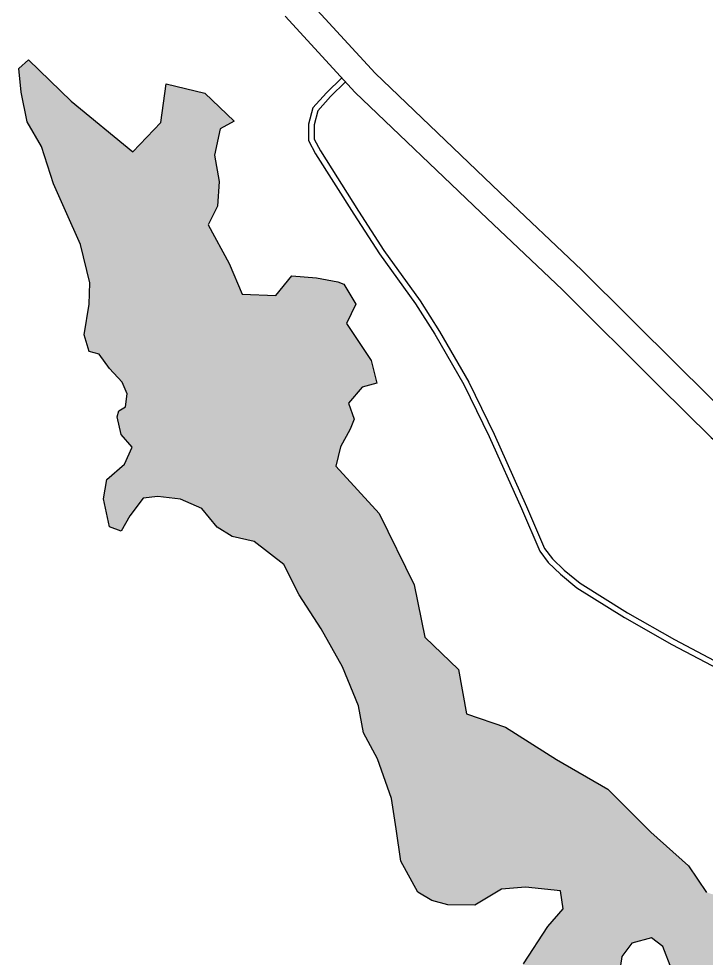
# Model space of a CAD drawing. Header units: millimetres. Extents: x 2240546 to 2245671, y 376439 to 383894.
# Drawn here: x 2242618 to 2243114, y 380359 to 381036 of the extents above; entities that cross this region are included whole.
import ezdxf

# ---------------------------------------------------------------- set-up
doc = ezdxf.new("R2010")
doc.units = ezdxf.units.MM
doc.layers.add('благоустройство_внутридворовые_дороги', color=7, linetype='Continuous', true_color=0x000000)
doc.layers.add('благоустройство_зеленые насаждения', color=7, linetype='Continuous', true_color=0x000000)
doc.layers.add('благоустройство_штриховка_зеленые насаждения', color=90, linetype='Continuous', transparency=0.5)

msp = doc.modelspace()

# ---------------------------------------------------------------- hatches: boundary and pattern name
at = {"layer": 'благоустройство_штриховка_зеленые насаждения'}
h = msp.add_hatch(color=256, dxfattribs=at)
h.dxf.hatch_style = 1
h.paths.add_polyline_path([(2242625.46, 381006.52), (2242656.25, 380976.7), (2242700.5, 380940.14), (2242720.71, 380961.3), (2242724.56, 380989.2), (2242752.46, 380982.47), (2242773.63, 380962.27), (2242763.53, 380956.67), (2242759.36, 380937.73), (2242762.77, 380918.8), (2242761.64, 380901), (2242754.82, 380887.74), (2242769.97, 380859.72), (2242779.44, 380837.75), (2242803.68, 380836.62), (2242815.05, 380851.01), (2242832.85, 380849.49), (2242848.38, 380846.46), (2242852.55, 380844.95), (2242861.26, 380830.56), (2242854.47, 380816.46), (2242872.27, 380789.95), (2242876.44, 380773.67), (2242865.83, 380770.64), (2242855.98, 380759.28), (2242860.15, 380747.54), (2242857.12, 380740.34), (2242850.3, 380727.84), (2242846.89, 380713.83), (2242878.07, 380679.71), (2242903.26, 380628.37), (2242911.01, 380590.6), (2242935.23, 380567.36), (2242941.04, 380535.4), (2242969.13, 380525.71), (2243005.95, 380502.47), (2243042.76, 380481.16), (2243073.76, 380450.17), (2243101.06, 380425.83), (2243114.02, 380406.77), (2243139.96, 380398.76), (2243161.7, 380412.11), (2243183.44, 380422.4), (2243208.99, 380422.78), (2243231.88, 380424.31), (2243217, 380384.65), (2243202.51, 380340.04), (2243184.58, 380299.62), (2243172.38, 380258.82), (2243163.61, 380257.3), (2243155.98, 380268.74), (2243159.03, 380282.85), (2243159.79, 380302.67), (2243151.4, 380327.46), (2243141.1, 380336.61), (2243120.51, 380336.99), (2243098.77, 380344.24), (2243088.85, 380351.1), (2243082.37, 380367.88), (2243074.36, 380373.98), (2243060.25, 380370.17), (2243053, 380360.63), (2243048.04, 380328.22), (2243040.03, 380312.97), (2243027.07, 380307.25), (2243009.14, 380296.19), (2242995.34, 380289.68), (2242985.8, 380296.55), (2242974.74, 380306.08), (2242962.16, 380299.21), (2242952.62, 380299.6), (2242959.87, 380315.23), (2242970.93, 380336.2), (2242981.99, 380355.27), (2242999.53, 380382.34), (2243010.59, 380394.92), (2243008.69, 380407.89), (2242983.51, 380410.56), (2242966.35, 380409.03), (2242946.9, 380397.59), (2242927.45, 380397.97), (2242916.01, 380401.02), (2242905.97, 380406.86), (2242893.76, 380429.35), (2242890.33, 380452.61), (2242886.9, 380474.35), (2242876.98, 380502.95), (2242866.69, 380521.63), (2242863.25, 380541.07), (2242851.56, 380569.31), (2242836.31, 380596.75), (2242820.45, 380621.14), (2242809.47, 380643.09), (2242788.12, 380659.55), (2242772.26, 380663.21), (2242761.29, 380669.92), (2242750.31, 380683.33), (2242735.06, 380690.04), (2242718.59, 380691.87), (2242708.13, 380690.8), (2242698.37, 380677.99), (2242692.28, 380667.01), (2242683.74, 380670.06), (2242679.47, 380690.19), (2242681.91, 380704.21), (2242694.72, 380715.19), (2242700.2, 380727.38), (2242692.28, 380736.53), (2242689.23, 380749.34), (2242690.45, 380753.6), (2242695.32, 380756.65), (2242696.54, 380765.8), (2242692.89, 380774.34), (2242683.74, 380784.09), (2242676.42, 380794.46), (2242669.1, 380796.29), (2242665.44, 380808.48), (2242669.1, 380830.44), (2242669.67, 380845.92), (2242662.96, 380873.36), (2242651.98, 380897.75), (2242643.44, 380917.26), (2242634.9, 380944.09), (2242624.53, 380961.78), (2242620.26, 380983.12), (2242618.43, 381000.2)])

# ---------------------------------------------------------------- linework, layer by layer
at = {"layer": 'благоустройство_внутридворовые_дороги'}
for points in [[(2243502.84, 381080.27), (2243364.47, 380935.49), (2243239.32, 380804.12), (2243166.71, 380726.51, -0.35711), (2243160.43, 380725.68), (2243156.7, 380727.98), (2243130.64, 380749.24), (2243093.97, 380785.67), (2243023.88, 380855.3), (2242965.08, 380910.95), (2242875.12, 380996.87), (2242825.21, 381051.27)], [(2242810.31, 381037.93), (2242860.83, 380982.86), (2242951.3, 380896.45), (2243009.96, 380840.94), (2243079.87, 380771.49), (2243117.24, 380734.37), (2243145.08, 380711.65), (2243170.03, 380696.24), (2243226.95, 380672.8), (2243288.72, 380652.25), (2243308.35, 380648.66), (2243366.16, 380644.55), (2243407.67, 380639.23), (2243427.17, 380634.66), (2243485.13, 380617.99), (2243553.22, 380593.5), (2243672.13, 380545.6), (2243800.29, 380495.13), (2243850.18, 380476.2, -0.279592), (2243882.09, 380435.31), (2243919.2, 380120.91)]]:
    msp.add_lwpolyline(points, format="xyb", dxfattribs=at)
for points in [[(2242851.08, 380993.49), (2242840.17, 380982.77), (2242830.4, 380971.82), (2242827.22, 380960.09), (2242827.22, 380948.31), (2242832.32, 380938.86), (2242859.89, 380895.43), (2242878.25, 380866.85), (2242904.26, 380830.75), (2242918.23, 380808.82), (2242939.12, 380772.52), (2242957.3, 380735.23), (2242980.7, 380683.22), (2242993.76, 380652.53), (2242999.97, 380644.36), (2243008.72, 380635.9), (2243020.55, 380626.28), (2243054.87, 380604.82), (2243088.89, 380585.39), (2243117.84, 380570.32), (2243158.78, 380552.84), (2243209.94, 380530.55), (2243270.71, 380506.18)], [(2242853.78, 380990.54), (2242843.07, 380980.01), (2242834.01, 380969.86), (2242831.22, 380959.56), (2242831.22, 380949.32), (2242835.77, 380940.88), (2242863.26, 380897.59), (2242881.56, 380869.1), (2242907.57, 380832.99), (2242921.65, 380810.89), (2242942.66, 380774.39), (2242960.92, 380736.93), (2242984.36, 380684.82), (2242997.24, 380654.56), (2243002.97, 380647.02), (2243011.38, 380638.9), (2243022.88, 380629.54), (2243056.92, 380608.25), (2243090.81, 380588.9), (2243119.55, 380573.94), (2243160.36, 380556.52), (2243211.48, 380534.24), (2243272.96, 380509.59)]]:
    msp.add_lwpolyline(points, dxfattribs=at)
at = {"layer": 'благоустройство_зеленые насаждения'}
for points in [[(2242981.99, 380355.27), (2242999.53, 380382.34), (2243010.59, 380394.92), (2243008.69, 380407.89), (2242983.51, 380410.56), (2242966.35, 380409.03), (2242946.9, 380397.59), (2242927.45, 380397.97), (2242916.01, 380401.02), (2242905.97, 380406.86), (2242893.76, 380429.35), (2242890.33, 380452.61), (2242886.9, 380474.35), (2242876.98, 380502.95), (2242866.69, 380521.63), (2242863.25, 380541.07), (2242851.56, 380569.31), (2242836.31, 380596.75), (2242820.45, 380621.14), (2242809.47, 380643.09), (2242788.12, 380659.55), (2242772.26, 380663.21), (2242761.29, 380669.92), (2242750.31, 380683.33), (2242735.06, 380690.04), (2242718.59, 380691.87), (2242708.13, 380690.8), (2242698.37, 380677.99), (2242692.28, 380667.01), (2242683.74, 380670.06), (2242679.47, 380690.19), (2242681.91, 380704.21), (2242694.72, 380715.19), (2242700.2, 380727.38), (2242692.28, 380736.53), (2242689.23, 380749.34), (2242690.45, 380753.6), (2242695.32, 380756.65), (2242696.54, 380765.8), (2242692.89, 380774.34), (2242683.74, 380784.09), (2242676.42, 380794.46), (2242669.1, 380796.29), (2242665.44, 380808.48), (2242669.1, 380830.44), (2242669.67, 380845.92), (2242662.96, 380873.36), (2242651.98, 380897.75), (2242643.44, 380917.26), (2242634.9, 380944.09), (2242624.53, 380961.78), (2242620.26, 380983.12), (2242618.43, 381000.2), (2242625.46, 381006.52), (2242656.25, 380976.7), (2242700.5, 380940.14), (2242720.71, 380961.3), (2242724.56, 380989.2), (2242752.46, 380982.47), (2242773.63, 380962.27), (2242763.53, 380956.67), (2242759.36, 380937.73), (2242762.77, 380918.8), (2242761.64, 380901), (2242754.82, 380887.74), (2242769.97, 380859.72), (2242779.44, 380837.75), (2242803.68, 380836.62), (2242815.05, 380851.01), (2242832.85, 380849.49), (2242848.38, 380846.46), (2242852.55, 380844.95), (2242861.26, 380830.56), (2242854.47, 380816.46), (2242872.27, 380789.95), (2242876.44, 380773.67), (2242865.83, 380770.64), (2242855.98, 380759.28), (2242860.15, 380747.54), (2242857.12, 380740.34), (2242850.3, 380727.84), (2242846.89, 380713.83), (2242878.07, 380679.71), (2242903.26, 380628.37), (2242911.01, 380590.6), (2242935.23, 380567.36), (2242941.04, 380535.4), (2242969.13, 380525.71), (2243005.95, 380502.47), (2243042.76, 380481.16), (2243073.76, 380450.17), (2243101.06, 380425.83), (2243114.02, 380406.77)], [(2243088.85, 380351.1), (2243082.37, 380367.88), (2243074.36, 380373.98), (2243060.25, 380370.17), (2243053, 380360.63), (2243048.04, 380328.22)]]:
    msp.add_lwpolyline(points, dxfattribs=at)

doc.saveas('drawing.dxf')
